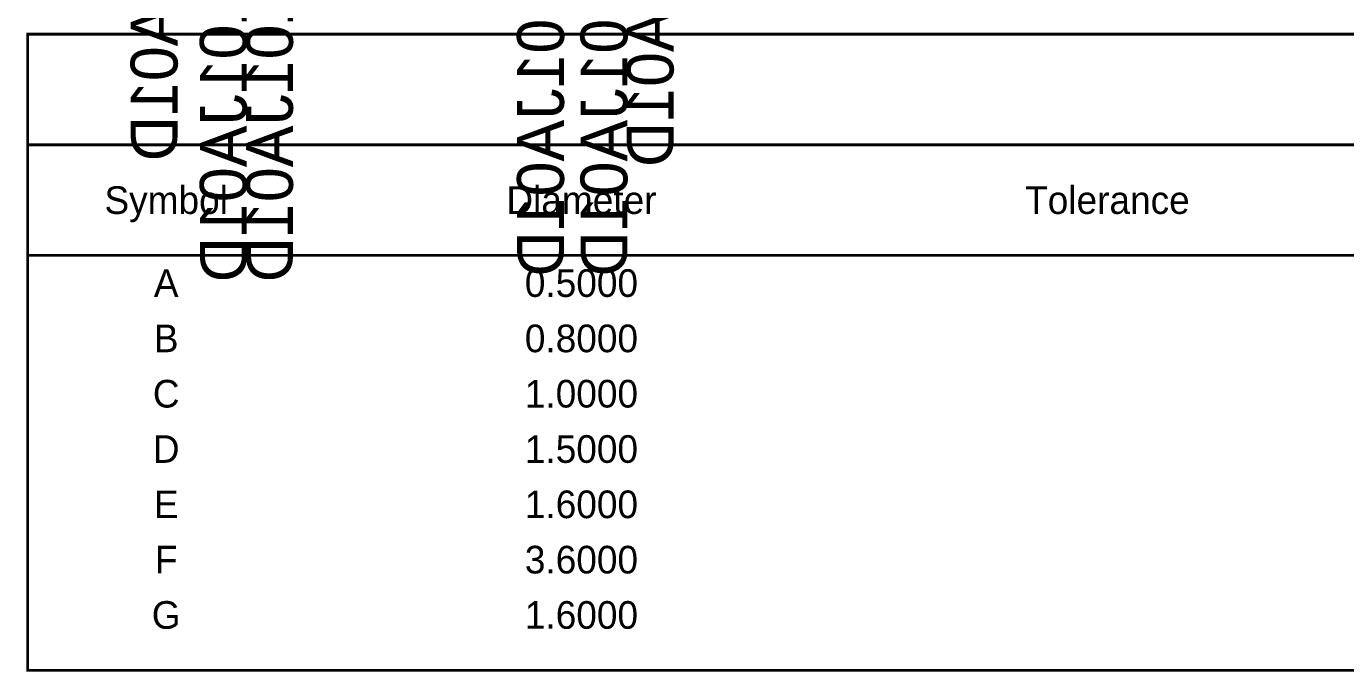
# Model space of a CAD drawing. Extents: x -2 to 123, y -38 to 45.
# Drawn here: x -0.3 to 56.9, y -37.7 to -9.7 of the extents above; entities that cross this region are included whole.
import ezdxf
from ezdxf.enums import TextEntityAlignment as Align

# ---------------------------------------------------------------- set-up
doc = ezdxf.new("R2010")
doc.units = 0
doc.header["$MEASUREMENT"] = 0
doc.layers.add('ASSEMBLY_PART_NUMBERS_BTM', color=191, linetype='CONTINUOUS')
doc.layers.add('DRILL_DRAWING', color=21, linetype='CONTINUOUS')
doc.styles.add('VERIBEST_GERBER_0', font='txt')

msp = doc.modelspace()

# ---------------------------------------------------------------- linework, layer by layer
at = {"layer": 'DRILL_DRAWING', "const_width": 0.12}
msp.add_lwpolyline([(-0.25, -37.6), (-0.25, -10), (123.35, -10), (123.35, -37.6)], close=True, dxfattribs=at)
for points in [[(-0.25, -14.8), (123.35, -14.8)], [(-0.25, -19.6), (123.35, -19.6)]]:
    msp.add_lwpolyline(points, dxfattribs=at)

# ---------------------------------------------------------------- texts
at = {"layer": 'ASSEMBLY_PART_NUMBERS_BTM', "style": 'VERIBEST_GERBER_0', "text_generation_flag": 2}
for p in [(4.21, 15), (25.71, 14.75), (20.96, 10), (23.71, 10), (7.21, 9.75), (9.21, 9.75)]:
    msp.add_text('GRM1885C1H101JA01D', height=2.032, rotation=90, dxfattribs=at).set_placement(p, align=Align.TOP_LEFT)
at = {"layer": 'DRILL_DRAWING', "style": 'VERIBEST_GERBER_0'}
for s, p in [('Symbol', (5.75, -17.2)), ('Diameter', (23.75, -17.2)), ('Tolerance', (46.55, -17.2)), ('A', (5.75, -20.8)), ('0.5000', (23.75, -20.8)), ('B', (5.75, -23.2)), ('0.8000', (23.75, -23.2)), ('C', (5.75, -25.6)), ('1.0000', (23.75, -25.6)), ('D', (5.75, -28)), ('1.5000', (23.75, -28)), ('E', (5.75, -30.4)), ('1.6000', (23.75, -30.4)), ('F', (5.75, -32.8)), ('3.6000', (23.75, -32.8)), ('G', (5.75, -35.2)), ('1.6000', (23.75, -35.2))]:
    msp.add_text(s, height=1.2, dxfattribs=at).set_placement(p, align=Align.MIDDLE_CENTER)

doc.saveas('drawing.dxf')
